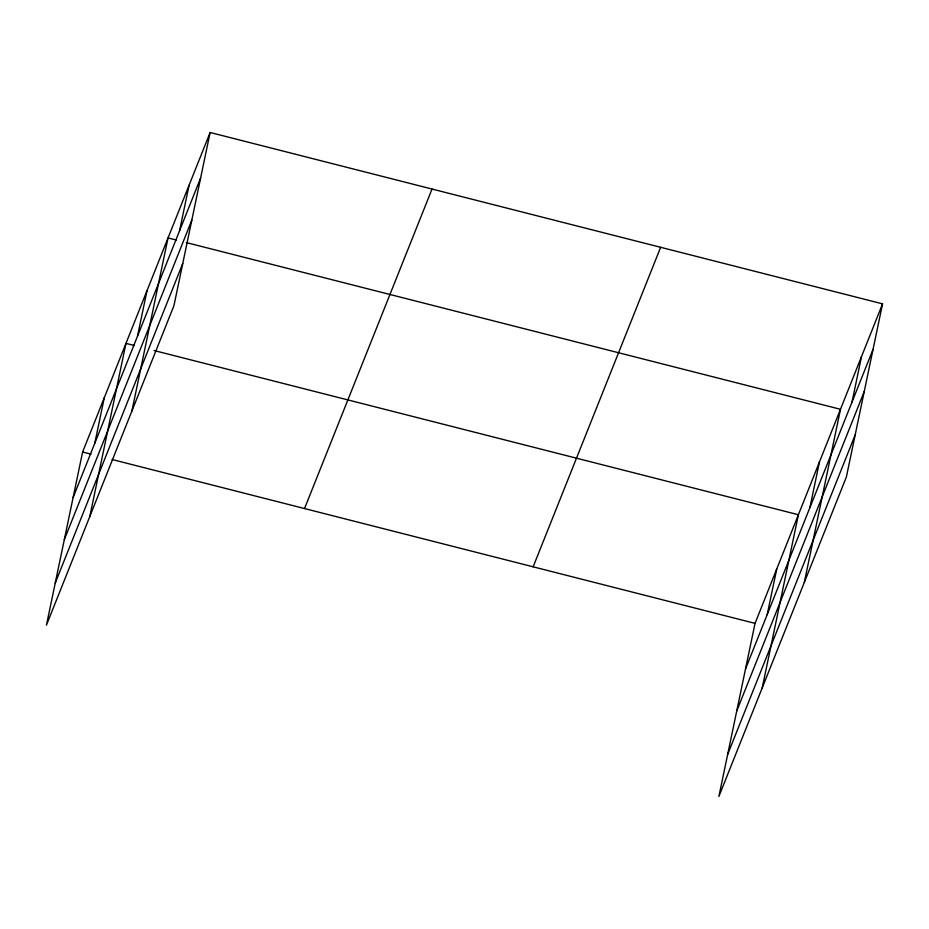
<?xml version="1.0" encoding="UTF-8"?>
<svg xmlns="http://www.w3.org/2000/svg" width="929" height="929" viewBox="0 0 929 929"><rect width="100%" height="100%" fill="white"/><g stroke="black" fill="none" stroke-linecap="round" stroke-linejoin="round"><path stroke-width="1.39" d="M210.128 132.487L82.623 452.005L46.45 625.147L173.955 305.629L210.128 132.487L882.55 303.853L846.377 476.995L718.872 796.513L755.045 623.371L882.55 303.853M94.781 443.249L104.292 397.682M89.799 516.512L125.972 343.37L134.403 345.518M137.492 336.205L147.014 290.649M131.883 411.071L168.044 237.929L176.475 240.077M179.564 230.764L189.086 185.208M767.203 614.615L776.725 569.047M762.221 687.878L798.394 514.736L154.063 350.523M809.914 507.571L819.436 462.015M804.305 582.437L840.478 409.294L186.311 242.585M851.998 402.129L861.508 356.573M73.101 497.572L200.606 178.043M64.31 539.668L191.815 220.15M55.241 583.052L182.746 263.522M304.526 508.558L432.031 189.04M533.141 566.818L660.647 247.3M745.522 668.926L873.028 349.409M736.732 711.033L864.237 391.515M727.674 754.406L855.179 434.888M82.623 452.005L91.054 454.153M112.119 459.518L755.045 623.371"/></g></svg>
